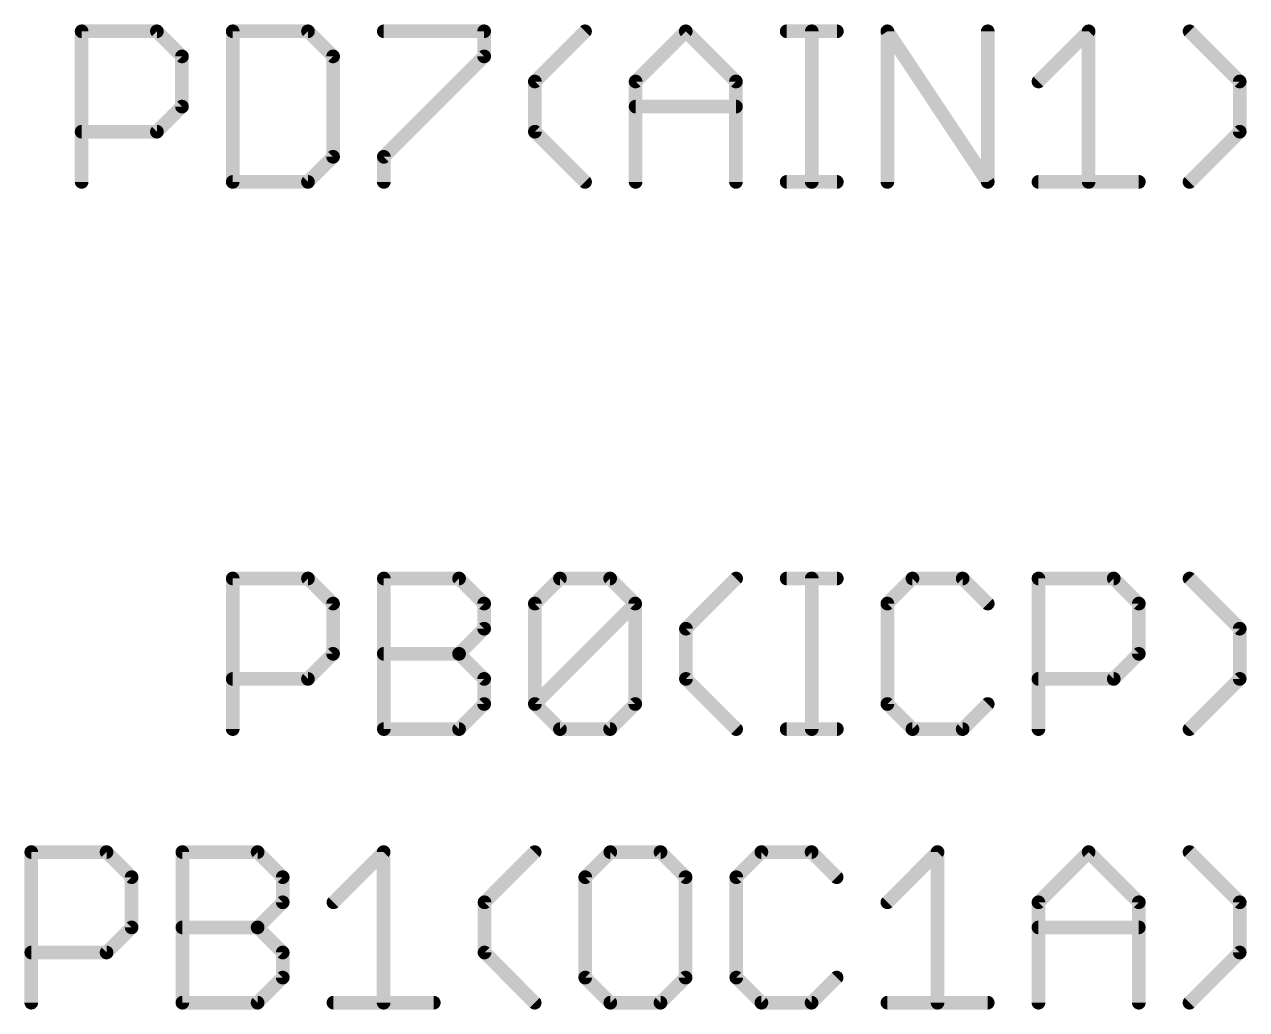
# Model space of a CAD drawing. Extents: x -13 to 211, y -15 to 133.
# Drawn here: x 85.03 to 96.38, y 39.88 to 49.02 of the extents above; entities that cross this region are included whole.
import ezdxf

# ---------------------------------------------------------------- set-up
doc = ezdxf.new("R2010")
doc.units = 0
doc.layers.add('95', color=251, linetype='CONTINUOUS')

msp = doc.modelspace()

# ---------------------------------------------------------------- linework, layer by layer
at = {"layer": '95', "const_width": 0.0635}
for points in [[(85.5922, 48.9597, 1), (85.5287, 48.9597)], [(85.5605, 48.9914, 1), (85.5605, 48.9279)], [(86.282, 48.9821, 1), (86.2371, 48.9372)], [(86.2596, 48.9279, 1), (86.2596, 48.9914)], [(86.9955, 48.9597, 1), (86.932, 48.9597)], [(86.9637, 48.9914, 1), (86.9637, 48.9279)], [(87.6853, 48.9821, 1), (87.6404, 48.9372)], [(87.6628, 48.9279, 1), (87.6628, 48.9914)], [(88.367, 48.9914, 1), (88.367, 48.9279)], [(89.3309, 48.9597, 1), (89.2674, 48.9597)], [(89.2991, 48.9279, 1), (89.2991, 48.9914)], [(90.2588, 48.9372, 1), (90.2139, 48.9821)], [(91.1943, 48.9821, 1), (91.1494, 48.9372)], [(91.1943, 48.9372, 1), (91.1494, 48.9821)], [(92.1091, 48.9914, 1), (92.1091, 48.9279)], [(92.3739, 48.9597, 1), (92.3104, 48.9597)], [(92.5752, 48.9279, 1), (92.5752, 48.9914)], [(93.0764, 48.9597, 1), (93.0129, 48.9597)], [(93.071, 48.9773, 1), (93.0182, 48.9421)], [(94.0085, 48.9597, 1), (93.945, 48.9597)], [(94.9457, 48.9597, 1), (94.8822, 48.9597)], [(94.9364, 48.9372, 1), (94.8915, 48.9821)], [(95.8736, 48.9821, 1), (95.8287, 48.9372)], [(86.5243, 48.7267, 1), (86.4608, 48.7267)], [(86.4701, 48.7042, 1), (86.515, 48.7491)], [(87.9276, 48.7267, 1), (87.8641, 48.7267)], [(87.8734, 48.7042, 1), (87.9183, 48.7491)], [(89.2674, 48.7267, 1), (89.3309, 48.7267)], [(89.3216, 48.7042, 1), (89.2767, 48.7491)], [(89.7478, 48.5161, 1), (89.7928, 48.4712)], [(89.8021, 48.4936, 1), (89.7386, 48.4936)], [(90.7376, 48.4936, 1), (90.6741, 48.4936)], [(90.6834, 48.5161, 1), (90.7283, 48.4712)], [(91.6697, 48.4936, 1), (91.6062, 48.4936)], [(91.6155, 48.4712, 1), (91.6604, 48.5161)], [(94.4254, 48.5161, 1), (94.4703, 48.4712)], [(96.349, 48.4936, 1), (96.2855, 48.4936)], [(96.2948, 48.4712, 1), (96.3397, 48.5161)], [(86.4608, 48.2606, 1), (86.5243, 48.2606)], [(86.515, 48.2381, 1), (86.4701, 48.283)], [(90.7058, 48.2923, 1), (90.7058, 48.2288)], [(91.6379, 48.2288, 1), (91.6379, 48.2923)], [(85.5605, 48.0593, 1), (85.5605, 47.9958)], [(86.2371, 48.05, 1), (86.282, 48.0051)], [(86.2596, 47.9958, 1), (86.2596, 48.0593)], [(89.7928, 48.05, 1), (89.7478, 48.0051)], [(89.7386, 48.0276, 1), (89.8021, 48.0276)], [(96.2855, 48.0276, 1), (96.349, 48.0276)], [(96.3397, 48.0051, 1), (96.2948, 48.05)], [(87.8641, 47.7945, 1), (87.9276, 47.7945)], [(87.9183, 47.7721, 1), (87.8734, 47.817)], [(88.3988, 47.7945, 1), (88.3353, 47.7945)], [(88.3446, 47.817, 1), (88.3895, 47.7721)], [(85.5287, 47.5615, 1), (85.5922, 47.5615)], [(86.9637, 47.5933, 1), (86.9637, 47.5297)], [(86.932, 47.5615, 1), (86.9955, 47.5615)], [(87.6404, 47.584, 1), (87.6853, 47.539)], [(87.6628, 47.5297, 1), (87.6628, 47.5933)], [(88.3353, 47.5615, 1), (88.3988, 47.5615)], [(90.2139, 47.539, 1), (90.2588, 47.584)], [(90.6741, 47.5615, 1), (90.7376, 47.5615)], [(91.6062, 47.5615, 1), (91.6697, 47.5615)], [(92.1091, 47.5933, 1), (92.1091, 47.5297)], [(92.3104, 47.5615, 1), (92.3739, 47.5615)], [(92.5752, 47.5297, 1), (92.5752, 47.5933)], [(93.0129, 47.5615, 1), (93.0764, 47.5615)], [(93.945, 47.5615, 1), (94.0085, 47.5615)], [(93.9503, 47.5439, 1), (94.0032, 47.5791)], [(94.4479, 47.5933, 1), (94.4479, 47.5297)], [(94.8822, 47.5615, 1), (94.9457, 47.5615)], [(95.38, 47.5297, 1), (95.38, 47.5933)], [(95.8287, 47.584, 1), (95.8736, 47.539)], [(86.9955, 43.8797, 1), (86.932, 43.8797)], [(86.9637, 43.9114, 1), (86.9637, 43.8479)], [(87.6853, 43.9021, 1), (87.6404, 43.8572)], [(87.6628, 43.8479, 1), (87.6628, 43.9114)], [(88.367, 43.9114, 1), (88.367, 43.8479)], [(88.3988, 43.8797, 1), (88.3353, 43.8797)], [(89.0886, 43.9021, 1), (89.0437, 43.8572)], [(89.0661, 43.8479, 1), (89.0661, 43.9114)], [(90.0033, 43.9114, 1), (90.0033, 43.8479)], [(90.0258, 43.8572, 1), (89.9809, 43.9021)], [(90.4919, 43.9021, 1), (90.4469, 43.8572)], [(90.4694, 43.8479, 1), (90.4694, 43.9114)], [(91.6621, 43.8572, 1), (91.6172, 43.9021)], [(92.1091, 43.9114, 1), (92.1091, 43.8479)], [(92.3739, 43.8797, 1), (92.3104, 43.8797)], [(92.5752, 43.8479, 1), (92.5752, 43.9114)], [(93.2777, 43.9114, 1), (93.2777, 43.8479)], [(93.3001, 43.8572, 1), (93.2552, 43.9021)], [(93.7662, 43.9021, 1), (93.7213, 43.8572)], [(93.7437, 43.8479, 1), (93.7437, 43.9114)], [(94.4796, 43.8797, 1), (94.4161, 43.8797)], [(94.4479, 43.9114, 1), (94.4479, 43.8479)], [(95.1694, 43.9021, 1), (95.1245, 43.8572)], [(95.147, 43.8479, 1), (95.147, 43.9114)], [(95.8736, 43.9021, 1), (95.8287, 43.8572)], [(87.9276, 43.6467, 1), (87.8641, 43.6467)], [(89.3309, 43.6467, 1), (89.2674, 43.6467)], [(89.8021, 43.6467, 1), (89.7386, 43.6467)], [(90.7342, 43.6467, 1), (90.6707, 43.6467)], [(90.7249, 43.6242, 1), (90.68, 43.6691)], [(93.0764, 43.6467, 1), (93.0129, 43.6467)], [(95.4118, 43.6467, 1), (95.3483, 43.6467)], [(87.8734, 43.6242, 1), (87.9183, 43.6691)], [(89.2767, 43.6242, 1), (89.3216, 43.6691)], [(89.7479, 43.6691, 1), (89.7928, 43.6242)], [(90.68, 43.6242, 1), (90.7249, 43.6691)], [(93.0222, 43.6691, 1), (93.0671, 43.6242)], [(93.9543, 43.6242, 1), (93.9992, 43.6691)], [(95.3576, 43.6242, 1), (95.4025, 43.6691)], [(89.3216, 43.3912, 1), (89.2767, 43.4361)], [(91.2053, 43.4136, 1), (91.1418, 43.4136)], [(96.349, 43.4136, 1), (96.2855, 43.4136)], [(89.2674, 43.4136, 1), (89.3309, 43.4136)], [(91.1511, 43.4361, 1), (91.196, 43.3912)], [(96.2948, 43.3912, 1), (96.3397, 43.4361)], [(87.8641, 43.1806, 1), (87.9276, 43.1806)], [(87.9183, 43.1581, 1), (87.8734, 43.203)], [(88.367, 43.2123, 1), (88.367, 43.1488)], [(89.0886, 43.203, 1), (89.0437, 43.1581)], [(89.0437, 43.203, 1), (89.0886, 43.1581)], [(89.0661, 43.1488, 1), (89.0661, 43.2123)], [(95.3483, 43.1806, 1), (95.4118, 43.1806)], [(95.4025, 43.1581, 1), (95.3576, 43.203)], [(86.9637, 42.9793, 1), (86.9637, 42.9158)], [(87.6404, 42.97, 1), (87.6853, 42.9251)], [(87.6628, 42.9158, 1), (87.6628, 42.9793)], [(89.3309, 42.9476, 1), (89.2674, 42.9476)], [(89.2767, 42.9251, 1), (89.3216, 42.97)], [(91.196, 42.97, 1), (91.1511, 42.9251)], [(91.1418, 42.9476, 1), (91.2053, 42.9476)], [(94.4479, 42.9793, 1), (94.4479, 42.9158)], [(95.1245, 42.97, 1), (95.1694, 42.9251)], [(95.147, 42.9158, 1), (95.147, 42.9793)], [(96.2855, 42.9476, 1), (96.349, 42.9476)], [(96.3397, 42.9251, 1), (96.2948, 42.97)], [(89.2674, 42.7145, 1), (89.3309, 42.7145)], [(89.3216, 42.6921, 1), (89.2767, 42.737)], [(89.7928, 42.737, 1), (89.7479, 42.6921)], [(89.7479, 42.737, 1), (89.7928, 42.6921)], [(89.7386, 42.7145, 1), (89.8021, 42.7145)], [(90.6707, 42.7145, 1), (90.7342, 42.7145)], [(90.7249, 42.6921, 1), (90.68, 42.737)], [(93.0129, 42.7145, 1), (93.0764, 42.7145)], [(93.0671, 42.737, 1), (93.0222, 42.6921)], [(93.9992, 42.6921, 1), (93.9543, 42.737)], [(86.932, 42.4815, 1), (86.9955, 42.4815)], [(88.367, 42.5133, 1), (88.367, 42.4498)], [(88.3353, 42.4815, 1), (88.3988, 42.4815)], [(89.0437, 42.504, 1), (89.0886, 42.459)], [(89.0661, 42.4498, 1), (89.0661, 42.5133)], [(90.0033, 42.5133, 1), (90.0033, 42.4498)], [(89.9809, 42.459, 1), (90.0258, 42.504)], [(90.4469, 42.504, 1), (90.4919, 42.459)], [(90.4694, 42.4498, 1), (90.4694, 42.5133)], [(91.6172, 42.459, 1), (91.6621, 42.504)], [(92.1091, 42.5133, 1), (92.1091, 42.4498)], [(92.3104, 42.4815, 1), (92.3739, 42.4815)], [(92.5752, 42.4498, 1), (92.5752, 42.5133)], [(93.2777, 42.5133, 1), (93.2777, 42.4498)], [(93.2552, 42.459, 1), (93.3001, 42.504)], [(93.7213, 42.504, 1), (93.7662, 42.459)], [(93.7437, 42.4498, 1), (93.7437, 42.5133)], [(94.4161, 42.4815, 1), (94.4796, 42.4815)], [(95.8287, 42.504, 1), (95.8736, 42.459)], [(85.0927, 41.3714, 1), (85.0927, 41.3079)], [(85.1245, 41.3397, 1), (85.061, 41.3397)], [(85.8143, 41.3621, 1), (85.7694, 41.3172)], [(85.7918, 41.3079, 1), (85.7918, 41.3714)], [(86.5277, 41.3397, 1), (86.4642, 41.3397)], [(86.496, 41.3714, 1), (86.496, 41.3079)], [(87.2175, 41.3621, 1), (87.1726, 41.3172)], [(87.1951, 41.3079, 1), (87.1951, 41.3714)], [(88.3971, 41.3397, 1), (88.3336, 41.3397)], [(88.3878, 41.3172, 1), (88.3429, 41.3621)], [(89.7911, 41.3172, 1), (89.7462, 41.3621)], [(90.4711, 41.3714, 1), (90.4711, 41.3079)], [(90.4935, 41.3172, 1), (90.4486, 41.3621)], [(90.9596, 41.3621, 1), (90.9147, 41.3172)], [(90.9372, 41.3079, 1), (90.9372, 41.3714)], [(91.8744, 41.3714, 1), (91.8744, 41.3079)], [(91.8968, 41.3172, 1), (91.8519, 41.3621)], [(92.3629, 41.3621, 1), (92.318, 41.3172)], [(92.3404, 41.3079, 1), (92.3404, 41.3714)], [(93.5424, 41.3397, 1), (93.4789, 41.3397)], [(93.5331, 41.3172, 1), (93.4882, 41.3621)], [(94.9364, 41.3621, 1), (94.8915, 41.3172)], [(94.9364, 41.3172, 1), (94.8915, 41.3621)], [(95.8736, 41.3621, 1), (95.8287, 41.3172)], [(86.0566, 41.1067, 1), (85.9931, 41.1067)], [(86.0024, 41.0842, 1), (86.0473, 41.1291)], [(87.4599, 41.1067, 1), (87.3964, 41.1067)], [(87.4057, 41.0842, 1), (87.4506, 41.1291)], [(90.2698, 41.1067, 1), (90.2063, 41.1067)], [(90.2156, 41.1291, 1), (90.2605, 41.0842)], [(91.2019, 41.1067, 1), (91.1384, 41.1067)], [(91.1477, 41.0842, 1), (91.1926, 41.1291)], [(91.6731, 41.1067, 1), (91.6096, 41.1067)], [(91.6189, 41.1291, 1), (91.6638, 41.0842)], [(92.551, 41.0842, 1), (92.5959, 41.1291)], [(87.3964, 40.8736, 1), (87.4599, 40.8736)], [(87.4506, 40.8512, 1), (87.4057, 40.8961)], [(87.8768, 40.8961, 1), (87.9217, 40.8512)], [(89.3343, 40.8736, 1), (89.2708, 40.8736)], [(89.2801, 40.8961, 1), (89.325, 40.8512)], [(93.0222, 40.8961, 1), (93.0671, 40.8512)], [(94.4796, 40.8736, 1), (94.4161, 40.8736)], [(94.4254, 40.8961, 1), (94.4703, 40.8512)], [(95.4118, 40.8736, 1), (95.3483, 40.8736)], [(95.3576, 40.8512, 1), (95.4025, 40.8961)], [(96.349, 40.8736, 1), (96.2855, 40.8736)], [(96.2948, 40.8512, 1), (96.3397, 40.8961)], [(85.9931, 40.6406, 1), (86.0566, 40.6406)], [(86.0473, 40.6181, 1), (86.0024, 40.663)], [(86.496, 40.6723, 1), (86.496, 40.6088)], [(87.2175, 40.663, 1), (87.1726, 40.6181)], [(87.1726, 40.663, 1), (87.2175, 40.6181)], [(87.1951, 40.6088, 1), (87.1951, 40.6723)], [(94.4479, 40.6723, 1), (94.4479, 40.6088)], [(95.38, 40.6088, 1), (95.38, 40.6723)], [(85.0927, 40.4393, 1), (85.0927, 40.3758)], [(85.7694, 40.43, 1), (85.8143, 40.3851)], [(85.7918, 40.3758, 1), (85.7918, 40.4393)], [(87.4599, 40.4076, 1), (87.3964, 40.4076)], [(87.4057, 40.3851, 1), (87.4506, 40.43)], [(89.2708, 40.4076, 1), (89.3343, 40.4076)], [(89.325, 40.43, 1), (89.2801, 40.3851)], [(96.2855, 40.4076, 1), (96.349, 40.4076)], [(96.3397, 40.3851, 1), (96.2948, 40.43)], [(87.3964, 40.1745, 1), (87.4599, 40.1745)], [(87.4506, 40.1521, 1), (87.4057, 40.197)], [(90.2063, 40.1745, 1), (90.2698, 40.1745)], [(90.2605, 40.197, 1), (90.2156, 40.1521)], [(91.1384, 40.1745, 1), (91.2019, 40.1745)], [(91.1926, 40.1521, 1), (91.1477, 40.197)], [(91.6096, 40.1745, 1), (91.6731, 40.1745)], [(91.6638, 40.197, 1), (91.6189, 40.1521)], [(92.5959, 40.1521, 1), (92.551, 40.197)], [(85.061, 39.9415, 1), (85.1245, 39.9415)], [(86.496, 39.9733, 1), (86.496, 39.9098)], [(86.4642, 39.9415, 1), (86.5277, 39.9415)], [(87.1726, 39.964, 1), (87.2175, 39.919)], [(87.1951, 39.9098, 1), (87.1951, 39.9733)], [(87.8993, 39.9733, 1), (87.8993, 39.9098)], [(88.3336, 39.9415, 1), (88.3971, 39.9415)], [(88.8314, 39.9098, 1), (88.8314, 39.9733)], [(89.7462, 39.919, 1), (89.7911, 39.964)], [(90.4711, 39.9733, 1), (90.4711, 39.9098)], [(90.4486, 39.919, 1), (90.4935, 39.964)], [(90.9147, 39.964, 1), (90.9596, 39.919)], [(90.9372, 39.9098, 1), (90.9372, 39.9733)], [(91.8744, 39.9733, 1), (91.8744, 39.9098)], [(91.8519, 39.919, 1), (91.8968, 39.964)], [(92.318, 39.964, 1), (92.3629, 39.919)], [(92.3404, 39.9098, 1), (92.3404, 39.9733)], [(93.0446, 39.9733, 1), (93.0446, 39.9098)], [(93.4789, 39.9415, 1), (93.5424, 39.9415)], [(93.9767, 39.9098, 1), (93.9767, 39.9733)], [(94.4161, 39.9415, 1), (94.4796, 39.9415)], [(95.3483, 39.9415, 1), (95.4118, 39.9415)], [(95.8287, 39.964, 1), (95.8736, 39.919)]]:
    msp.add_lwpolyline(points, format="xyb", dxfattribs=at)
at = {"layer": '95', "const_width": 0.127}
for points in [[(85.5605, 47.5615), (85.5605, 48.9597)], [(85.5605, 48.9597), (86.2596, 48.9597)], [(86.2596, 48.9597), (86.4926, 48.7267)], [(86.9637, 48.9597), (86.9637, 47.5615)], [(87.6628, 48.9597), (86.9637, 48.9597)], [(87.8959, 48.7267), (87.6628, 48.9597)], [(88.367, 48.9597), (89.2991, 48.9597)], [(89.2991, 48.9597), (89.2991, 48.7267)], [(89.7703, 48.4936), (90.2364, 48.9597)], [(90.7058, 48.4936), (91.1719, 48.9597)], [(91.1719, 48.9597), (91.6379, 48.4936)], [(92.1091, 48.9597), (92.5752, 48.9597)], [(92.3421, 47.5615), (92.3421, 48.9597)], [(93.0446, 47.5615), (93.0446, 48.9597)], [(93.0446, 48.9597), (93.9767, 47.5615)], [(93.9767, 47.5615), (93.9767, 48.9597)], [(94.4479, 48.4936), (94.914, 48.9597)], [(94.914, 48.9597), (94.914, 47.5615)], [(96.3172, 48.4936), (95.8512, 48.9597)], [(86.4926, 48.7267), (86.4926, 48.2606)], [(87.8959, 47.7945), (87.8959, 48.7267)], [(89.2991, 48.7267), (88.367, 47.7945)], [(89.7703, 48.0276), (89.7703, 48.4936)], [(90.7058, 47.5615), (90.7058, 48.4936)], [(91.6379, 48.4936), (91.6379, 47.5615)], [(96.3172, 48.0276), (96.3172, 48.4936)], [(86.4926, 48.2606), (86.2596, 48.0276)], [(90.7058, 48.2606), (91.6379, 48.2606)], [(86.2596, 48.0276), (85.5605, 48.0276)], [(90.2364, 47.5615), (89.7703, 48.0276)], [(95.8512, 47.5615), (96.3172, 48.0276)], [(87.6628, 47.5615), (87.8959, 47.7945)], [(88.367, 47.7945), (88.367, 47.5615)], [(86.9637, 47.5615), (87.6628, 47.5615)], [(92.1091, 47.5615), (92.5752, 47.5615)], [(94.4479, 47.5615), (95.38, 47.5615)], [(86.9637, 42.4815), (86.9637, 43.8797)], [(86.9637, 43.8797), (87.6628, 43.8797)], [(87.6628, 43.8797), (87.8959, 43.6467)], [(88.367, 42.4815), (88.367, 43.8797)], [(88.367, 43.8797), (89.0661, 43.8797)], [(89.0661, 43.8797), (89.2992, 43.6467)], [(89.7703, 43.6467), (90.0033, 43.8797)], [(90.0033, 43.8797), (90.4694, 43.8797)], [(90.4694, 43.8797), (90.7024, 43.6467)], [(91.1736, 43.4136), (91.6396, 43.8797)], [(92.1091, 43.8797), (92.5752, 43.8797)], [(92.3421, 42.4815), (92.3421, 43.8797)], [(93.2777, 43.8797), (93.0446, 43.6467)], [(93.7437, 43.8797), (93.2777, 43.8797)], [(93.9767, 43.6467), (93.7437, 43.8797)], [(94.4479, 42.4815), (94.4479, 43.8797)], [(94.4479, 43.8797), (95.147, 43.8797)], [(95.147, 43.8797), (95.38, 43.6467)], [(96.3172, 43.4136), (95.8512, 43.8797)], [(87.8959, 43.6467), (87.8959, 43.1806)], [(89.2992, 43.6467), (89.2992, 43.4136)], [(89.7703, 42.7145), (89.7703, 43.6467)], [(89.7703, 42.7145), (90.7024, 43.6467)], [(90.7024, 43.6467), (90.7024, 42.7145)], [(93.0446, 43.6467), (93.0446, 42.7145)], [(95.38, 43.6467), (95.38, 43.1806)], [(89.2992, 43.4136), (89.0661, 43.1806)], [(91.1736, 42.9476), (91.1736, 43.4136)], [(96.3172, 42.9476), (96.3172, 43.4136)], [(87.8959, 43.1806), (87.6628, 42.9476)], [(88.367, 43.1806), (89.0661, 43.1806)], [(89.0661, 43.1806), (89.2992, 42.9476)], [(95.38, 43.1806), (95.147, 42.9476)], [(87.6628, 42.9476), (86.9637, 42.9476)], [(89.2992, 42.9476), (89.2992, 42.7145)], [(91.6396, 42.4815), (91.1736, 42.9476)], [(95.147, 42.9476), (94.4479, 42.9476)], [(95.8512, 42.4815), (96.3172, 42.9476)], [(89.2992, 42.7145), (89.0661, 42.4815)], [(90.0033, 42.4815), (89.7703, 42.7145)], [(90.7024, 42.7145), (90.4694, 42.4815)], [(93.0446, 42.7145), (93.2777, 42.4815)], [(93.7437, 42.4815), (93.9767, 42.7145)], [(89.0661, 42.4815), (88.367, 42.4815)], [(90.4694, 42.4815), (90.0033, 42.4815)], [(92.1091, 42.4815), (92.5752, 42.4815)], [(93.2777, 42.4815), (93.7437, 42.4815)], [(85.0927, 39.9415), (85.0927, 41.3397)], [(85.0927, 41.3397), (85.7918, 41.3397)], [(85.7918, 41.3397), (86.0248, 41.1067)], [(86.496, 39.9415), (86.496, 41.3397)], [(86.496, 41.3397), (87.1951, 41.3397)], [(87.1951, 41.3397), (87.4281, 41.1067)], [(87.8993, 40.8736), (88.3653, 41.3397)], [(88.3653, 41.3397), (88.3653, 39.9415)], [(89.3025, 40.8736), (89.7686, 41.3397)], [(90.4711, 41.3397), (90.2381, 41.1067)], [(90.9372, 41.3397), (90.4711, 41.3397)], [(91.1702, 41.1067), (90.9372, 41.3397)], [(91.8744, 41.3397), (91.6413, 41.1067)], [(92.3404, 41.3397), (91.8744, 41.3397)], [(92.5735, 41.1067), (92.3404, 41.3397)], [(93.0446, 40.8736), (93.5107, 41.3397)], [(93.5107, 41.3397), (93.5107, 39.9415)], [(94.4479, 40.8736), (94.914, 41.3397)], [(94.914, 41.3397), (95.38, 40.8736)], [(96.3172, 40.8736), (95.8512, 41.3397)], [(86.0248, 41.1067), (86.0248, 40.6406)], [(87.4281, 41.1067), (87.4281, 40.8736)], [(90.2381, 41.1067), (90.2381, 40.1745)], [(91.1702, 40.1745), (91.1702, 41.1067)], [(91.6413, 41.1067), (91.6413, 40.1745)], [(87.4281, 40.8736), (87.1951, 40.6406)], [(89.3025, 40.4076), (89.3025, 40.8736)], [(94.4479, 39.9415), (94.4479, 40.8736)], [(95.38, 40.8736), (95.38, 39.9415)], [(96.3172, 40.4076), (96.3172, 40.8736)], [(86.0248, 40.6406), (85.7918, 40.4076)], [(86.496, 40.6406), (87.1951, 40.6406)], [(87.1951, 40.6406), (87.4281, 40.4076)], [(94.4479, 40.6406), (95.38, 40.6406)], [(85.7918, 40.4076), (85.0927, 40.4076)], [(87.4281, 40.4076), (87.4281, 40.1745)], [(89.7686, 39.9415), (89.3025, 40.4076)], [(95.8512, 39.9415), (96.3172, 40.4076)], [(87.4281, 40.1745), (87.1951, 39.9415)], [(90.2381, 40.1745), (90.4711, 39.9415)], [(90.9372, 39.9415), (91.1702, 40.1745)], [(91.6413, 40.1745), (91.8744, 39.9415)], [(92.3404, 39.9415), (92.5735, 40.1745)], [(87.1951, 39.9415), (86.496, 39.9415)], [(87.8993, 39.9415), (88.8314, 39.9415)], [(90.4711, 39.9415), (90.9372, 39.9415)], [(91.8744, 39.9415), (92.3404, 39.9415)], [(93.0446, 39.9415), (93.9767, 39.9415)]]:
    msp.add_lwpolyline(points, dxfattribs=at)

doc.saveas('drawing.dxf')
